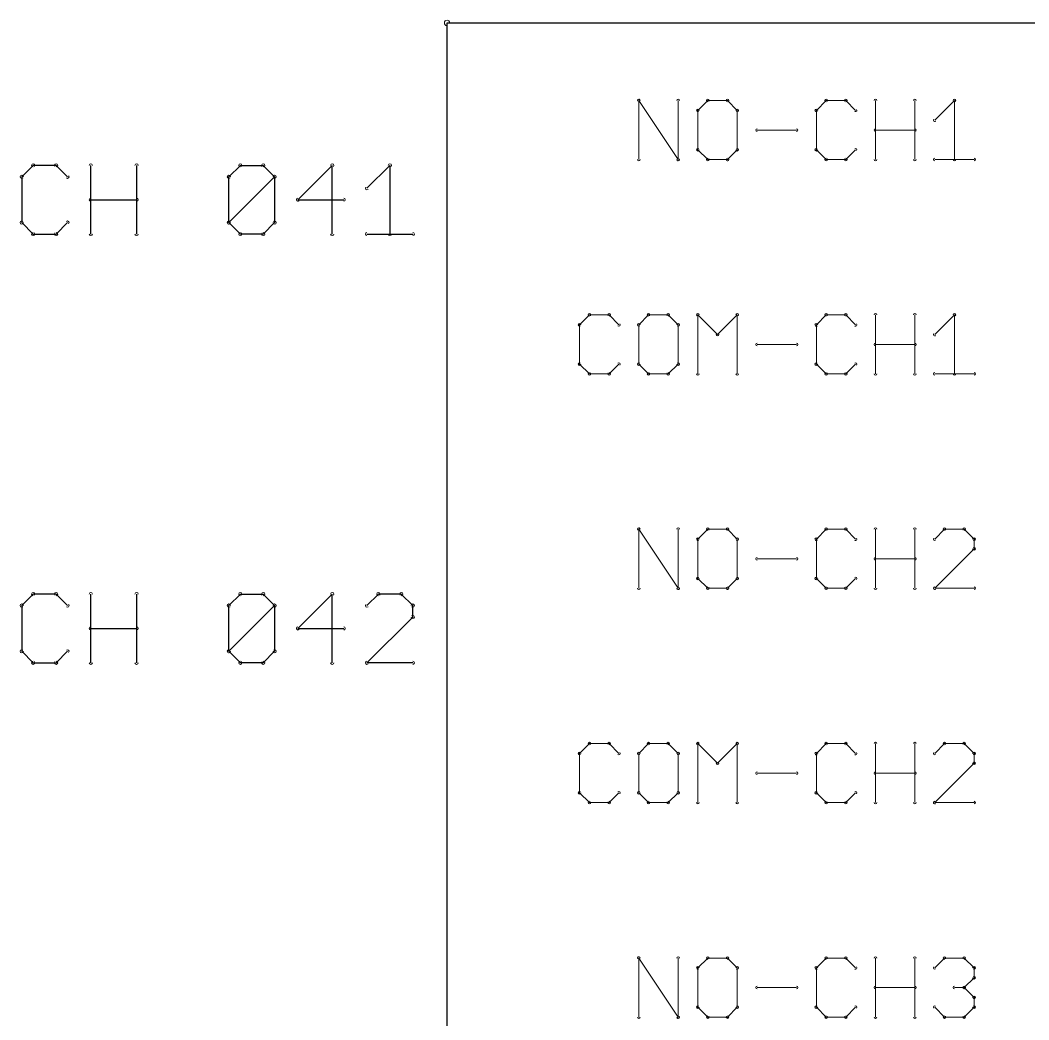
# Paper-space layout 'OUTPUT MODULE' of a CAD drawing. Header units: inches. Extents: x 0.9 to 16.5, y 0.5 to 10.7.
# Drawn here: x 3.701 to 4.643, y 6.67 to 7.603 of the extents above; entities that cross this region are included whole.
import ezdxf

# ---------------------------------------------------------------- set-up
doc = ezdxf.new("R2010")
doc.units = ezdxf.units.IN
doc.header["$MEASUREMENT"] = 0
for name, color, linetype in [('94', 14, 'Continuous'), ('TEXT', 4, 'Continuous'), ('THIN_RED', 1, 'Continuous')]:
    doc.layers.add(name, color=color, linetype=linetype)

psp = doc.layouts.new('OUTPUT MODULE')

# ---------------------------------------------------------------- linework, layer by layer
at = {"layer": '94', "lineweight": 25}
psp.add_line((4.1, 3.6), (4.1, 7.6), dxfattribs=at)
at = {"layer": '94', "lineweight": 18}
for start, end in [(0, 180), (90, 270)]:
    psp.add_arc((4.1, 7.6), 0.0025, start, end, dxfattribs=at)
at = {"layer": 'TEXT', "lineweight": 18}
for p, q in [((4.27902, 7.4725), (4.27902, 7.52755)), ((4.27902, 7.52755), (4.31571, 7.4725)), ((4.31571, 7.4725), (4.31571, 7.52755)), ((4.34344, 7.52755), (4.33426, 7.51837)), ((4.36179, 7.52755), (4.34344, 7.52755)), ((4.37096, 7.51837), (4.36179, 7.52755)), ((4.45393, 7.52755), (4.44476, 7.51837)), ((4.47228, 7.52755), (4.45393, 7.52755)), ((4.48146, 7.51837), (4.47228, 7.52755)), ((4.5, 7.4725), (4.5, 7.52755)), ((4.5367, 7.52755), (4.5367, 7.4725)), ((4.55525, 7.5092), (4.5736, 7.52755)), ((4.5736, 7.52755), (4.5736, 7.4725)), ((4.33426, 7.51837), (4.33426, 7.48167)), ((4.37096, 7.48167), (4.37096, 7.51837)), ((4.44476, 7.51837), (4.44476, 7.48167)), ((4.38951, 7.50002), (4.42621, 7.50002)), ((4.5, 7.50002), (4.5367, 7.50002)), ((4.33426, 7.48167), (4.34344, 7.4725)), ((4.36179, 7.4725), (4.37096, 7.48167)), ((4.44476, 7.48167), (4.45393, 7.4725)), ((4.47228, 7.4725), (4.48146, 7.48167)), ((4.34344, 7.4725), (4.36179, 7.4725)), ((4.45393, 7.4725), (4.47228, 7.4725)), ((4.55525, 7.4725), (4.59195, 7.4725)), ((4.23294, 7.32755), (4.22377, 7.31837)), ((4.25129, 7.32755), (4.23294, 7.32755)), ((4.26047, 7.31837), (4.25129, 7.32755)), ((4.28819, 7.32755), (4.27902, 7.31837)), ((4.30654, 7.32755), (4.28819, 7.32755)), ((4.31571, 7.31837), (4.30654, 7.32755)), ((4.33426, 7.2725), (4.33426, 7.32755)), ((4.33426, 7.32755), (4.35261, 7.3092)), ((4.35261, 7.3092), (4.37096, 7.32755)), ((4.37096, 7.32755), (4.37096, 7.2725)), ((4.45393, 7.32755), (4.44476, 7.31837)), ((4.47228, 7.32755), (4.45393, 7.32755)), ((4.48146, 7.31837), (4.47228, 7.32755)), ((4.5, 7.2725), (4.5, 7.32755)), ((4.5367, 7.32755), (4.5367, 7.2725)), ((4.55525, 7.3092), (4.5736, 7.32755)), ((4.5736, 7.32755), (4.5736, 7.2725)), ((4.22377, 7.31837), (4.22377, 7.28167)), ((4.27902, 7.31837), (4.27902, 7.28167)), ((4.31571, 7.28167), (4.31571, 7.31837)), ((4.44476, 7.31837), (4.44476, 7.28167)), ((4.38951, 7.30002), (4.42621, 7.30002)), ((4.5, 7.30002), (4.5367, 7.30002)), ((4.22377, 7.28167), (4.23294, 7.2725)), ((4.25129, 7.2725), (4.26047, 7.28167)), ((4.27902, 7.28167), (4.28819, 7.2725)), ((4.30654, 7.2725), (4.31571, 7.28167)), ((4.44476, 7.28167), (4.45393, 7.2725)), ((4.47228, 7.2725), (4.48146, 7.28167)), ((4.23294, 7.2725), (4.25129, 7.2725)), ((4.28819, 7.2725), (4.30654, 7.2725)), ((4.45393, 7.2725), (4.47228, 7.2725)), ((4.55525, 7.2725), (4.59195, 7.2725)), ((4.27902, 7.0725), (4.27902, 7.12755)), ((4.27902, 7.12755), (4.31571, 7.0725)), ((4.31571, 7.0725), (4.31571, 7.12755)), ((4.34344, 7.12755), (4.33426, 7.11837)), ((4.36179, 7.12755), (4.34344, 7.12755)), ((4.37096, 7.11837), (4.36179, 7.12755)), ((4.45393, 7.12755), (4.44476, 7.11837)), ((4.47228, 7.12755), (4.45393, 7.12755)), ((4.48146, 7.11837), (4.47228, 7.12755)), ((4.5, 7.0725), (4.5, 7.12755)), ((4.5367, 7.12755), (4.5367, 7.0725)), ((4.56443, 7.12755), (4.55525, 7.11837)), ((4.58278, 7.12755), (4.56443, 7.12755)), ((4.59195, 7.11837), (4.58278, 7.12755)), ((4.33426, 7.11837), (4.33426, 7.08167)), ((4.37096, 7.08167), (4.37096, 7.11837)), ((4.44476, 7.11837), (4.44476, 7.08167)), ((4.59195, 7.1092), (4.59195, 7.11837)), ((4.38951, 7.10002), (4.42621, 7.10002)), ((4.5, 7.10002), (4.5367, 7.10002)), ((4.55525, 7.0725), (4.59195, 7.1092)), ((4.33426, 7.08167), (4.34344, 7.0725)), ((4.36179, 7.0725), (4.37096, 7.08167)), ((4.44476, 7.08167), (4.45393, 7.0725)), ((4.47228, 7.0725), (4.48146, 7.08167)), ((4.34344, 7.0725), (4.36179, 7.0725)), ((4.45393, 7.0725), (4.47228, 7.0725)), ((4.59195, 7.0725), (4.55525, 7.0725)), ((4.23294, 6.92755), (4.22377, 6.91837)), ((4.25129, 6.92755), (4.23294, 6.92755)), ((4.26047, 6.91837), (4.25129, 6.92755)), ((4.28819, 6.92755), (4.27902, 6.91837)), ((4.30654, 6.92755), (4.28819, 6.92755)), ((4.31571, 6.91837), (4.30654, 6.92755)), ((4.33426, 6.8725), (4.33426, 6.92755)), ((4.33426, 6.92755), (4.35261, 6.9092)), ((4.35261, 6.9092), (4.37096, 6.92755)), ((4.37096, 6.92755), (4.37096, 6.8725)), ((4.45393, 6.92755), (4.44476, 6.91837)), ((4.47228, 6.92755), (4.45393, 6.92755)), ((4.48146, 6.91837), (4.47228, 6.92755)), ((4.5, 6.8725), (4.5, 6.92755)), ((4.5367, 6.92755), (4.5367, 6.8725)), ((4.56443, 6.92755), (4.55525, 6.91837)), ((4.58278, 6.92755), (4.56443, 6.92755)), ((4.59195, 6.91837), (4.58278, 6.92755)), ((4.22377, 6.91837), (4.22377, 6.88167)), ((4.27902, 6.91837), (4.27902, 6.88167)), ((4.31571, 6.88167), (4.31571, 6.91837)), ((4.44476, 6.91837), (4.44476, 6.88167)), ((4.59195, 6.9092), (4.59195, 6.91837)), ((4.55525, 6.8725), (4.59195, 6.9092)), ((4.38951, 6.90002), (4.42621, 6.90002)), ((4.5, 6.90002), (4.5367, 6.90002)), ((4.22377, 6.88167), (4.23294, 6.8725)), ((4.25129, 6.8725), (4.26047, 6.88167)), ((4.27902, 6.88167), (4.28819, 6.8725)), ((4.30654, 6.8725), (4.31571, 6.88167)), ((4.44476, 6.88167), (4.45393, 6.8725)), ((4.47228, 6.8725), (4.48146, 6.88167)), ((4.23294, 6.8725), (4.25129, 6.8725)), ((4.28819, 6.8725), (4.30654, 6.8725)), ((4.45393, 6.8725), (4.47228, 6.8725)), ((4.59195, 6.8725), (4.55525, 6.8725)), ((4.27902, 6.6725), (4.27902, 6.72755)), ((4.27902, 6.72755), (4.31571, 6.6725)), ((4.31571, 6.6725), (4.31571, 6.72755)), ((4.34344, 6.72755), (4.33426, 6.71837)), ((4.36179, 6.72755), (4.34344, 6.72755)), ((4.37096, 6.71837), (4.36179, 6.72755)), ((4.45393, 6.72755), (4.44476, 6.71837)), ((4.47228, 6.72755), (4.45393, 6.72755)), ((4.48146, 6.71837), (4.47228, 6.72755)), ((4.5, 6.6725), (4.5, 6.72755)), ((4.5367, 6.72755), (4.5367, 6.6725)), ((4.55525, 6.71837), (4.56443, 6.72755)), ((4.56443, 6.72755), (4.58278, 6.72755)), ((4.58278, 6.72755), (4.59195, 6.71837)), ((4.33426, 6.71837), (4.33426, 6.68167)), ((4.37096, 6.68167), (4.37096, 6.71837)), ((4.44476, 6.71837), (4.44476, 6.68167)), ((4.59195, 6.71837), (4.59195, 6.7092)), ((4.59195, 6.7092), (4.58278, 6.70002)), ((4.38951, 6.70002), (4.42621, 6.70002)), ((4.5, 6.70002), (4.5367, 6.70002)), ((4.58278, 6.70002), (4.5736, 6.70002)), ((4.58278, 6.70002), (4.59195, 6.69085)), ((4.59195, 6.69085), (4.59195, 6.68167)), ((4.33426, 6.68167), (4.34344, 6.6725)), ((4.36179, 6.6725), (4.37096, 6.68167)), ((4.44476, 6.68167), (4.45393, 6.6725)), ((4.47228, 6.6725), (4.48146, 6.68167)), ((4.56443, 6.6725), (4.55525, 6.68167)), ((4.59195, 6.68167), (4.58278, 6.6725)), ((4.34344, 6.6725), (4.36179, 6.6725)), ((4.45393, 6.6725), (4.47228, 6.6725)), ((4.58278, 6.6725), (4.56443, 6.6725))]:
    psp.add_line(p, q, dxfattribs=at)
at = {"layer": 'TEXT', "lineweight": 25}
for p, q in [((3.71368, 7.46706), (3.703, 7.45638)), ((3.73503, 7.46706), (3.71368, 7.46706)), ((3.7457, 7.45638), (3.73503, 7.46706)), ((3.76745, 7.403), (3.76745, 7.46706)), ((3.81016, 7.46706), (3.81016, 7.403)), ((3.89636, 7.45638), (3.90704, 7.46706)), ((3.90704, 7.46706), (3.92839, 7.46706)), ((3.92839, 7.46706), (3.93907, 7.45638)), ((3.99285, 7.46706), (3.96082, 7.43503)), ((3.99285, 7.403), (3.99285, 7.46706)), ((4.02528, 7.4457), (4.04663, 7.46706)), ((4.04663, 7.46706), (4.04663, 7.403)), ((3.703, 7.45638), (3.703, 7.41368)), ((3.89636, 7.41368), (3.89636, 7.45638)), ((3.89636, 7.41368), (3.93907, 7.45638)), ((3.93907, 7.45638), (3.93907, 7.41368)), ((3.76745, 7.43503), (3.81016, 7.43503)), ((3.96082, 7.43503), (4.00352, 7.43503)), ((3.703, 7.41368), (3.71368, 7.403)), ((3.73503, 7.403), (3.7457, 7.41368)), ((3.90704, 7.403), (3.89636, 7.41368)), ((3.93907, 7.41368), (3.92839, 7.403)), ((3.71368, 7.403), (3.73503, 7.403)), ((3.92839, 7.403), (3.90704, 7.403)), ((4.02528, 7.403), (4.06798, 7.403)), ((3.71368, 7.06705), (3.703, 7.05638)), ((3.73503, 7.06705), (3.71368, 7.06705)), ((3.7457, 7.05638), (3.73503, 7.06705)), ((3.76745, 7.003), (3.76745, 7.06705)), ((3.81016, 7.06705), (3.81016, 7.003)), ((3.89636, 7.05638), (3.90704, 7.06705)), ((3.90704, 7.06705), (3.92839, 7.06705)), ((3.92839, 7.06705), (3.93907, 7.05638)), ((3.99285, 7.06705), (3.96082, 7.03503)), ((3.99285, 7.003), (3.99285, 7.06705)), ((4.03595, 7.06705), (4.02528, 7.05638)), ((4.0573, 7.06705), (4.03595, 7.06705)), ((4.06798, 7.05638), (4.0573, 7.06705)), ((3.703, 7.05638), (3.703, 7.01368)), ((3.89636, 7.01368), (3.89636, 7.05638)), ((3.89636, 7.01368), (3.93907, 7.05638)), ((3.93907, 7.05638), (3.93907, 7.01368)), ((4.06798, 7.0457), (4.06798, 7.05638)), ((4.02528, 7.003), (4.06798, 7.0457)), ((3.76745, 7.03503), (3.81016, 7.03503)), ((3.96082, 7.03503), (4.00352, 7.03503)), ((3.703, 7.01368), (3.71368, 7.003)), ((3.73503, 7.003), (3.7457, 7.01368)), ((3.90704, 7.003), (3.89636, 7.01368)), ((3.93907, 7.01368), (3.92839, 7.003)), ((3.71368, 7.003), (3.73503, 7.003)), ((3.92839, 7.003), (3.90704, 7.003)), ((4.06798, 7.003), (4.02528, 7.003))]:
    psp.add_line(p, q, dxfattribs=at)
at = {"layer": 'TEXT', "lineweight": 18}
for centre, radius, start, end in [((4.27902, 7.52755), 0.00125, 0, 180), ((4.27902, 7.52755), 0.00125, 33.67735, 213.67735), ((4.31571, 7.52755), 0.00125, 0, 180), ((4.34344, 7.52755), 0.00125, 90, 270), ((4.34344, 7.52755), 0.00125, 315, 135), ((4.36179, 7.52755), 0.00125, 45.01621, 225.01621), ((4.36179, 7.52755), 0.00125, 270, 90), ((4.45393, 7.52755), 0.00125, 90, 270), ((4.45393, 7.52755), 0.00125, 315, 135), ((4.47228, 7.52755), 0.00125, 45, 225), ((4.47228, 7.52755), 0.00125, 270, 90), ((4.5, 7.52755), 0.00125, 0, 180), ((4.5367, 7.52755), 0.00125, 0, 180), ((4.5736, 7.52755), 0.00125, 0, 180), ((4.5736, 7.52755), 0.00125, 314.98379, 134.98379), ((4.33426, 7.51837), 0.00125, 0, 180), ((4.33426, 7.51837), 0.00125, 135.01621, 315.01621), ((4.37096, 7.51837), 0.00125, 0, 180), ((4.37096, 7.51837), 0.00125, 224.98379, 44.98379), ((4.44476, 7.51837), 0.00125, 0, 180), ((4.44476, 7.51837), 0.00125, 135.01621, 315.01621), ((4.48146, 7.51837), 0.00125, 224.98379, 44.98379), ((4.55525, 7.5092), 0.00125, 134.98379, 314.98379), ((4.38951, 7.50002), 0.00125, 90, 270), ((4.42621, 7.50002), 0.00125, 270, 90), ((4.5, 7.50002), 0.00125, 90, 270), ((4.5367, 7.50002), 0.00125, 270, 90), ((4.33426, 7.48167), 0.00125, 44.98379, 224.98379), ((4.33426, 7.48167), 0.00125, 180, 0), ((4.37096, 7.48167), 0.00125, 180, 0), ((4.37096, 7.48167), 0.00125, 315.01621, 135.01621), ((4.44476, 7.48167), 0.00125, 44.98379, 224.98379), ((4.44476, 7.48167), 0.00125, 180, 0), ((4.48146, 7.48167), 0.00125, 315.01621, 135.01621), ((3.71368, 7.46706), 0.0015, 90, 270), ((3.71368, 7.46705), 0.0015, 315, 135), ((3.73503, 7.46705), 0.0015, 45, 225), ((3.73503, 7.46706), 0.0015, 270, 90), ((3.76745, 7.46706), 0.0015, 0, 180), ((3.81016, 7.46706), 0.0015, 0, 180), ((3.90704, 7.46706), 0.0015, 90, 270), ((3.90704, 7.46705), 0.0015, 315, 135), ((3.92839, 7.46705), 0.0015, 45, 225), ((3.92839, 7.46706), 0.0015, 270, 90), ((3.99285, 7.46706), 0.0015, 0, 180), ((3.99285, 7.46705), 0.0015, 315, 135), ((4.04663, 7.46706), 0.0015, 0, 180), ((4.04663, 7.46705), 0.0015, 315, 135), ((4.27902, 7.4725), 0.00125, 180, 0), ((4.31571, 7.4725), 0.00125, 180, 0), ((4.31571, 7.4725), 0.00125, 213.67735, 33.67735), ((4.34344, 7.4725), 0.00125, 90, 270), ((4.34344, 7.4725), 0.00125, 225, 45), ((4.36179, 7.4725), 0.00125, 134.98379, 314.98379), ((4.36179, 7.4725), 0.00125, 270, 90), ((4.45393, 7.4725), 0.00125, 90, 270), ((4.45393, 7.4725), 0.00125, 225, 45), ((4.47228, 7.4725), 0.00125, 135, 315), ((4.47228, 7.4725), 0.00125, 270, 90), ((4.5, 7.4725), 0.00125, 180, 0), ((4.5367, 7.4725), 0.00125, 180, 0), ((4.55525, 7.4725), 0.00125, 90, 270), ((4.5736, 7.4725), 0.00125, 180, 0), ((4.59195, 7.4725), 0.00125, 270, 90), ((3.703, 7.45638), 0.0015, 0, 180), ((3.89636, 7.45638), 0.0015, 0, 180), ((3.93907, 7.45638), 0.0015, 0, 180), ((3.93907, 7.45638), 0.0015, 315, 135), ((3.703, 7.45638), 0.0015, 135, 315), ((3.7457, 7.45638), 0.0015, 225, 45), ((3.89636, 7.45638), 0.0015, 135, 315), ((3.93907, 7.45638), 0.0015, 225, 45), ((4.02528, 7.4457), 0.0015, 135, 315), ((3.76745, 7.43503), 0.0015, 90, 270), ((3.81016, 7.43503), 0.0015, 270, 90), ((3.96082, 7.43503), 0.0015, 90, 270), ((3.96082, 7.43503), 0.0015, 135.0135, 315.0135), ((4.00352, 7.43503), 0.0015, 270, 90), ((3.703, 7.41368), 0.0015, 44.9865, 224.9865), ((3.703, 7.41368), 0.0015, 180, 0), ((3.7457, 7.41368), 0.0015, 315.0135, 135.0135), ((3.89636, 7.41368), 0.0015, 44.9865, 224.9865), ((3.89636, 7.41368), 0.0015, 135.0135, 315.0135), ((3.89636, 7.41368), 0.0015, 180, 0), ((3.93907, 7.41368), 0.0015, 180, 0), ((3.93907, 7.41368), 0.0015, 315.0135, 135.0135), ((3.71368, 7.403), 0.0015, 90, 270), ((3.71368, 7.403), 0.0015, 225.0135, 45.0135), ((3.73503, 7.403), 0.0015, 134.9865, 314.9865), ((3.73503, 7.403), 0.0015, 270, 90), ((3.76745, 7.403), 0.0015, 180, 0), ((3.81016, 7.403), 0.0015, 180, 0), ((3.90704, 7.403), 0.0015, 90, 270), ((3.90704, 7.403), 0.0015, 225.0135, 45.0135), ((3.92839, 7.403), 0.0015, 134.9865, 314.9865), ((3.92839, 7.403), 0.0015, 270, 90), ((3.99285, 7.403), 0.0015, 180, 0), ((4.02528, 7.403), 0.0015, 90, 270), ((4.04663, 7.403), 0.0015, 180, 0), ((4.06798, 7.403), 0.0015, 270, 90), ((4.23294, 7.32755), 0.00125, 90, 270), ((4.23294, 7.32755), 0.00125, 315, 135), ((4.25129, 7.32755), 0.00125, 45, 225), ((4.25129, 7.32755), 0.00125, 270, 90), ((4.28819, 7.32755), 0.00125, 90, 270), ((4.28819, 7.32755), 0.00125, 315, 135), ((4.30654, 7.32755), 0.00125, 45, 225), ((4.30654, 7.32755), 0.00125, 270, 90), ((4.33426, 7.32755), 0.00125, 0, 180), ((4.33426, 7.32755), 0.00125, 45, 225), ((4.37096, 7.32755), 0.00125, 0, 180), ((4.37096, 7.32755), 0.00125, 315, 135), ((4.45393, 7.32755), 0.00125, 90, 270), ((4.45393, 7.32755), 0.00125, 315, 135), ((4.47228, 7.32755), 0.00125, 45, 225), ((4.47228, 7.32755), 0.00125, 270, 90), ((4.5, 7.32755), 0.00125, 0, 180), ((4.5367, 7.32755), 0.00125, 0, 180), ((4.5736, 7.32755), 0.00125, 0, 180), ((4.5736, 7.32755), 0.00125, 314.98379, 134.98379), ((4.22377, 7.31837), 0.00125, 0, 180), ((4.22377, 7.31837), 0.00125, 135, 315), ((4.26047, 7.31837), 0.00125, 225, 45), ((4.27902, 7.31837), 0.00125, 0, 180), ((4.27902, 7.31837), 0.00125, 135.01621, 315.01621), ((4.31571, 7.31837), 0.00125, 0, 180), ((4.31571, 7.31837), 0.00125, 224.98379, 44.98379), ((4.44476, 7.31837), 0.00125, 0, 180), ((4.44476, 7.31837), 0.00125, 135.01621, 315.01621), ((4.48146, 7.31837), 0.00125, 224.98379, 44.98379), ((4.35261, 7.3092), 0.00125, 135, 315), ((4.35261, 7.3092), 0.00125, 225, 45), ((4.55525, 7.3092), 0.00125, 134.98379, 314.98379), ((4.38951, 7.30002), 0.00125, 90, 270), ((4.42621, 7.30002), 0.00125, 270, 90), ((4.5, 7.30002), 0.00125, 90, 270), ((4.5367, 7.30002), 0.00125, 270, 90), ((4.22377, 7.28167), 0.00125, 45, 225), ((4.22377, 7.28167), 0.00125, 180, 0), ((4.26047, 7.28167), 0.00125, 315, 135), ((4.27902, 7.28167), 0.00125, 44.98379, 224.98379), ((4.27902, 7.28167), 0.00125, 180, 0), ((4.31571, 7.28167), 0.00125, 180, 0), ((4.31571, 7.28167), 0.00125, 315.01621, 135.01621), ((4.44476, 7.28167), 0.00125, 44.98379, 224.98379), ((4.44476, 7.28167), 0.00125, 180, 0), ((4.48146, 7.28167), 0.00125, 315.01621, 135.01621), ((4.23294, 7.2725), 0.00125, 90, 270), ((4.23294, 7.2725), 0.00125, 225, 45), ((4.25129, 7.2725), 0.00125, 135, 315), ((4.25129, 7.2725), 0.00125, 270, 90), ((4.28819, 7.2725), 0.00125, 90, 270), ((4.28819, 7.2725), 0.00125, 225, 45), ((4.30654, 7.2725), 0.00125, 135, 315), ((4.30654, 7.2725), 0.00125, 270, 90), ((4.33426, 7.2725), 0.00125, 180, 0), ((4.37096, 7.2725), 0.00125, 180, 0), ((4.45393, 7.2725), 0.00125, 90, 270), ((4.45393, 7.2725), 0.00125, 225, 45), ((4.47228, 7.2725), 0.00125, 135, 315), ((4.47228, 7.2725), 0.00125, 270, 90), ((4.5, 7.2725), 0.00125, 180, 0), ((4.5367, 7.2725), 0.00125, 180, 0), ((4.55525, 7.2725), 0.00125, 90, 270), ((4.5736, 7.2725), 0.00125, 180, 0), ((4.59195, 7.2725), 0.00125, 270, 90), ((4.27902, 7.12755), 0.00125, 0, 180), ((4.27902, 7.12755), 0.00125, 33.67735, 213.67735), ((4.31571, 7.12755), 0.00125, 0, 180), ((4.34344, 7.12755), 0.00125, 90, 270), ((4.34344, 7.12755), 0.00125, 315, 135), ((4.36179, 7.12755), 0.00125, 45.01621, 225.01621), ((4.36179, 7.12755), 0.00125, 270, 90), ((4.45393, 7.12755), 0.00125, 90, 270), ((4.45393, 7.12755), 0.00125, 315, 135), ((4.47228, 7.12755), 0.00125, 45, 225), ((4.47228, 7.12755), 0.00125, 270, 90), ((4.5, 7.12755), 0.00125, 0, 180), ((4.5367, 7.12755), 0.00125, 0, 180), ((4.56443, 7.12755), 0.00125, 90, 270), ((4.56443, 7.12755), 0.00125, 315, 135), ((4.58278, 7.12755), 0.00125, 45, 225), ((4.58278, 7.12755), 0.00125, 270, 90), ((4.33426, 7.11837), 0.00125, 0, 180), ((4.33426, 7.11837), 0.00125, 135.01621, 315.01621), ((4.37096, 7.11837), 0.00125, 0, 180), ((4.37096, 7.11837), 0.00125, 224.98379, 44.98379), ((4.44476, 7.11837), 0.00125, 0, 180), ((4.44476, 7.11837), 0.00125, 135.01621, 315.01621), ((4.48146, 7.11837), 0.00125, 224.98379, 44.98379), ((4.55525, 7.11837), 0.00125, 135, 315), ((4.59195, 7.11837), 0.00125, 0, 180), ((4.59195, 7.11837), 0.00125, 225, 45), ((4.59195, 7.1092), 0.00125, 314.98379, 134.98379), ((4.38951, 7.10002), 0.00125, 90, 270), ((4.42621, 7.10002), 0.00125, 270, 90), ((4.5, 7.10002), 0.00125, 90, 270), ((4.5367, 7.10002), 0.00125, 270, 90), ((4.59195, 7.1092), 0.00125, 180, 0), ((4.33426, 7.08167), 0.00125, 44.98379, 224.98379), ((4.33426, 7.08167), 0.00125, 180, 0), ((4.37096, 7.08167), 0.00125, 180, 0), ((4.37096, 7.08167), 0.00125, 315.01621, 135.01621), ((4.44476, 7.08167), 0.00125, 44.98379, 224.98379), ((4.44476, 7.08167), 0.00125, 180, 0), ((4.48146, 7.08167), 0.00125, 315.01621, 135.01621), ((4.27902, 7.0725), 0.00125, 180, 0), ((4.31571, 7.0725), 0.00125, 180, 0), ((4.31571, 7.0725), 0.00125, 213.67735, 33.67735), ((4.34344, 7.0725), 0.00125, 90, 270), ((4.34344, 7.0725), 0.00125, 225, 45), ((4.36179, 7.0725), 0.00125, 134.98379, 314.98379), ((4.36179, 7.0725), 0.00125, 270, 90), ((4.45393, 7.0725), 0.00125, 90, 270), ((4.45393, 7.0725), 0.00125, 225, 45), ((4.47228, 7.0725), 0.00125, 135, 315), ((4.47228, 7.0725), 0.00125, 270, 90), ((4.5, 7.0725), 0.00125, 180, 0), ((4.5367, 7.0725), 0.00125, 180, 0), ((4.55525, 7.0725), 0.00125, 90, 270), ((4.55525, 7.0725), 0.00125, 134.98379, 314.98379), ((4.59195, 7.0725), 0.00125, 270, 90), ((3.71368, 7.06705), 0.0015, 90, 270), ((3.71368, 7.06705), 0.0015, 315, 135), ((3.73503, 7.06705), 0.0015, 45, 225), ((3.73503, 7.06705), 0.0015, 270, 90), ((3.76745, 7.06705), 0.0015, 0, 180), ((3.81016, 7.06705), 0.0015, 0, 180), ((3.90704, 7.06705), 0.0015, 90, 270), ((3.90704, 7.06705), 0.0015, 315, 135), ((3.92839, 7.06705), 0.0015, 45, 225), ((3.92839, 7.06705), 0.0015, 270, 90), ((3.99285, 7.06705), 0.0015, 0, 180), ((3.99285, 7.06705), 0.0015, 315, 135), ((4.03595, 7.06705), 0.0015, 90, 270), ((4.03595, 7.06705), 0.0015, 315, 135), ((4.0573, 7.06705), 0.0015, 45, 225), ((4.0573, 7.06705), 0.0015, 270, 90), ((3.703, 7.05638), 0.0015, 0, 180), ((3.703, 7.05638), 0.0015, 135, 315), ((3.7457, 7.05638), 0.0015, 225, 45), ((3.89636, 7.05638), 0.0015, 0, 180), ((3.89636, 7.05638), 0.0015, 135, 315), ((3.93907, 7.05638), 0.0015, 0, 180), ((3.93907, 7.05638), 0.0015, 315, 135), ((3.93907, 7.05638), 0.0015, 225, 45), ((4.02528, 7.05638), 0.0015, 135, 315), ((4.06798, 7.05638), 0.0015, 0, 180), ((4.06798, 7.05638), 0.0015, 225, 45), ((4.06798, 7.0457), 0.0015, 180, 0), ((4.06798, 7.0457), 0.0015, 315, 135), ((3.76745, 7.03503), 0.0015, 90, 270), ((3.81016, 7.03503), 0.0015, 270, 90), ((3.96082, 7.03503), 0.0015, 90, 270), ((3.96082, 7.03503), 0.0015, 135.0135, 315.0135), ((4.00352, 7.03503), 0.0015, 270, 90), ((3.703, 7.01368), 0.0015, 44.9865, 224.9865), ((3.7457, 7.01368), 0.0015, 315.0135, 135.0135), ((3.89636, 7.01368), 0.0015, 44.9865, 224.9865), ((3.93907, 7.01368), 0.0015, 315.0135, 135.0135), ((3.703, 7.01368), 0.0015, 180, 0), ((3.89636, 7.01368), 0.0015, 135.0135, 315.0135), ((3.89636, 7.01368), 0.0015, 180, 0), ((3.93907, 7.01368), 0.0015, 180, 0), ((3.71368, 7.003), 0.0015, 90, 270), ((3.71368, 7.003), 0.0015, 225.0135, 45.0135), ((3.73503, 7.003), 0.0015, 134.9865, 314.9865), ((3.73503, 7.003), 0.0015, 270, 90), ((3.76745, 7.003), 0.0015, 180, 0), ((3.81016, 7.003), 0.0015, 180, 0), ((3.90704, 7.003), 0.0015, 90, 270), ((3.90704, 7.003), 0.0015, 225.0135, 45.0135), ((3.92839, 7.003), 0.0015, 134.9865, 314.9865), ((3.92839, 7.003), 0.0015, 270, 90), ((3.99285, 7.003), 0.0015, 180, 0), ((4.02528, 7.003), 0.0015, 90, 270), ((4.02528, 7.003), 0.0015, 135, 315), ((4.06798, 7.003), 0.0015, 270, 90), ((4.23294, 6.92755), 0.00125, 90, 270), ((4.23294, 6.92755), 0.00125, 315, 135), ((4.25129, 6.92755), 0.00125, 45, 225), ((4.25129, 6.92755), 0.00125, 270, 90), ((4.28819, 6.92755), 0.00125, 90, 270), ((4.28819, 6.92755), 0.00125, 315, 135), ((4.30654, 6.92755), 0.00125, 45, 225), ((4.30654, 6.92755), 0.00125, 270, 90), ((4.33426, 6.92755), 0.00125, 0, 180), ((4.33426, 6.92755), 0.00125, 45, 225), ((4.37096, 6.92755), 0.00125, 0, 180), ((4.37096, 6.92755), 0.00125, 315, 135), ((4.45393, 6.92755), 0.00125, 90, 270), ((4.45393, 6.92755), 0.00125, 315, 135), ((4.47228, 6.92755), 0.00125, 45, 225), ((4.47228, 6.92755), 0.00125, 270, 90), ((4.5, 6.92755), 0.00125, 0, 180), ((4.5367, 6.92755), 0.00125, 0, 180), ((4.56443, 6.92755), 0.00125, 90, 270), ((4.56443, 6.92755), 0.00125, 315, 135), ((4.58278, 6.92755), 0.00125, 45, 225), ((4.58278, 6.92755), 0.00125, 270, 90), ((4.22377, 6.91837), 0.00125, 0, 180), ((4.22377, 6.91837), 0.00125, 135, 315), ((4.26047, 6.91837), 0.00125, 225, 45), ((4.27902, 6.91837), 0.00125, 0, 180), ((4.27902, 6.91837), 0.00125, 135.01621, 315.01621), ((4.31571, 6.91837), 0.00125, 0, 180), ((4.31571, 6.91837), 0.00125, 224.98379, 44.98379), ((4.44476, 6.91837), 0.00125, 0, 180), ((4.44476, 6.91837), 0.00125, 135.01621, 315.01621), ((4.48146, 6.91837), 0.00125, 224.98379, 44.98379), ((4.55525, 6.91837), 0.00125, 135, 315), ((4.59195, 6.91837), 0.00125, 0, 180), ((4.59195, 6.91837), 0.00125, 225, 45), ((4.35261, 6.9092), 0.00125, 135, 315), ((4.35261, 6.9092), 0.00125, 225, 45), ((4.59195, 6.9092), 0.00125, 180, 0), ((4.59195, 6.9092), 0.00125, 314.98379, 134.98379), ((4.38951, 6.90002), 0.00125, 90, 270), ((4.42621, 6.90002), 0.00125, 270, 90), ((4.5, 6.90002), 0.00125, 90, 270), ((4.5367, 6.90002), 0.00125, 270, 90), ((4.22377, 6.88167), 0.00125, 45, 225), ((4.22377, 6.88167), 0.00125, 180, 0), ((4.26047, 6.88167), 0.00125, 315, 135), ((4.27902, 6.88167), 0.00125, 44.98379, 224.98379), ((4.27902, 6.88167), 0.00125, 180, 0), ((4.31571, 6.88167), 0.00125, 180, 0), ((4.31571, 6.88167), 0.00125, 315.01621, 135.01621), ((4.44476, 6.88167), 0.00125, 44.98379, 224.98379), ((4.44476, 6.88167), 0.00125, 180, 0), ((4.48146, 6.88167), 0.00125, 315.01621, 135.01621), ((4.23294, 6.8725), 0.00125, 90, 270), ((4.23294, 6.8725), 0.00125, 225, 45), ((4.25129, 6.8725), 0.00125, 135, 315), ((4.25129, 6.8725), 0.00125, 270, 90), ((4.28819, 6.8725), 0.00125, 90, 270), ((4.28819, 6.8725), 0.00125, 225, 45), ((4.30654, 6.8725), 0.00125, 135, 315), ((4.30654, 6.8725), 0.00125, 270, 90), ((4.33426, 6.8725), 0.00125, 180, 0), ((4.37096, 6.8725), 0.00125, 180, 0), ((4.45393, 6.8725), 0.00125, 90, 270), ((4.45393, 6.8725), 0.00125, 225, 45), ((4.47228, 6.8725), 0.00125, 135, 315), ((4.47228, 6.8725), 0.00125, 270, 90), ((4.5, 6.8725), 0.00125, 180, 0), ((4.5367, 6.8725), 0.00125, 180, 0), ((4.55525, 6.8725), 0.00125, 90, 270), ((4.55525, 6.8725), 0.00125, 134.98379, 314.98379), ((4.59195, 6.8725), 0.00125, 270, 90), ((4.27902, 6.72755), 0.00125, 0, 180), ((4.27902, 6.72755), 0.00125, 33.67735, 213.67735), ((4.31571, 6.72755), 0.00125, 0, 180), ((4.34344, 6.72755), 0.00125, 90, 270), ((4.34344, 6.72755), 0.00125, 315, 135), ((4.36179, 6.72755), 0.00125, 45.01621, 225.01621), ((4.36179, 6.72755), 0.00125, 270, 90), ((4.45393, 6.72755), 0.00125, 90, 270), ((4.45393, 6.72755), 0.00125, 315, 135), ((4.47228, 6.72755), 0.00125, 45, 225), ((4.47228, 6.72755), 0.00125, 270, 90), ((4.5, 6.72755), 0.00125, 0, 180), ((4.5367, 6.72755), 0.00125, 0, 180), ((4.56443, 6.72755), 0.00125, 90, 270), ((4.56443, 6.72755), 0.00125, 315, 135), ((4.58278, 6.72755), 0.00125, 45, 225), ((4.58278, 6.72755), 0.00125, 270, 90), ((4.33426, 6.71837), 0.00125, 0, 180), ((4.33426, 6.71837), 0.00125, 135.01621, 315.01621), ((4.37096, 6.71837), 0.00125, 0, 180), ((4.37096, 6.71837), 0.00125, 224.98379, 44.98379), ((4.44476, 6.71837), 0.00125, 0, 180), ((4.44476, 6.71837), 0.00125, 135.01621, 315.01621), ((4.48146, 6.71837), 0.00125, 224.98379, 44.98379), ((4.55525, 6.71837), 0.00125, 135, 315), ((4.59195, 6.71837), 0.00125, 0, 180), ((4.59195, 6.71837), 0.00125, 225, 45), ((4.59195, 6.7092), 0.00125, 180, 0), ((4.59195, 6.7092), 0.00125, 314.98379, 134.98379), ((4.38951, 6.70002), 0.00125, 90, 270), ((4.42621, 6.70002), 0.00125, 270, 90), ((4.5, 6.70002), 0.00125, 90, 270), ((4.5367, 6.70002), 0.00125, 270, 90), ((4.5736, 6.70002), 0.00125, 90, 270), ((4.58278, 6.70002), 0.00125, 44.98379, 224.98379), ((4.58278, 6.70002), 0.00125, 135.01621, 315.01621), ((4.58278, 6.70002), 0.00125, 270, 90), ((4.59195, 6.69085), 0.00125, 0, 180), ((4.59195, 6.69085), 0.00125, 225.01621, 45.01621), ((4.33426, 6.68167), 0.00125, 44.98379, 224.98379), ((4.33426, 6.68167), 0.00125, 180, 0), ((4.37096, 6.68167), 0.00125, 180, 0), ((4.37096, 6.68167), 0.00125, 315.01621, 135.01621), ((4.44476, 6.68167), 0.00125, 44.98379, 224.98379), ((4.44476, 6.68167), 0.00125, 180, 0), ((4.48146, 6.68167), 0.00125, 315.01621, 135.01621), ((4.55525, 6.68167), 0.00125, 45, 225), ((4.59195, 6.68167), 0.00125, 180, 0), ((4.59195, 6.68167), 0.00125, 315, 135), ((4.27902, 6.6725), 0.00125, 180, 0), ((4.31571, 6.6725), 0.00125, 180, 0), ((4.31571, 6.6725), 0.00125, 213.67735, 33.67735), ((4.34344, 6.6725), 0.00125, 90, 270), ((4.34344, 6.6725), 0.00125, 225, 45), ((4.36179, 6.6725), 0.00125, 134.98379, 314.98379), ((4.36179, 6.6725), 0.00125, 270, 90), ((4.45393, 6.6725), 0.00125, 90, 270), ((4.45393, 6.6725), 0.00125, 225, 45), ((4.47228, 6.6725), 0.00125, 135, 315), ((4.47228, 6.6725), 0.00125, 270, 90), ((4.5, 6.6725), 0.00125, 180, 0), ((4.5367, 6.6725), 0.00125, 180, 0), ((4.56443, 6.6725), 0.00125, 90, 270), ((4.56443, 6.6725), 0.00125, 225, 45), ((4.58278, 6.6725), 0.00125, 135, 315), ((4.58278, 6.6725), 0.00125, 270, 90)]:
    psp.add_arc(centre, radius, start, end, dxfattribs=at)
at = {"layer": 'THIN_RED'}
psp.add_line((4.1, 7.6), (4.6975, 7.6), dxfattribs=at)

doc.saveas('drawing.dxf')
